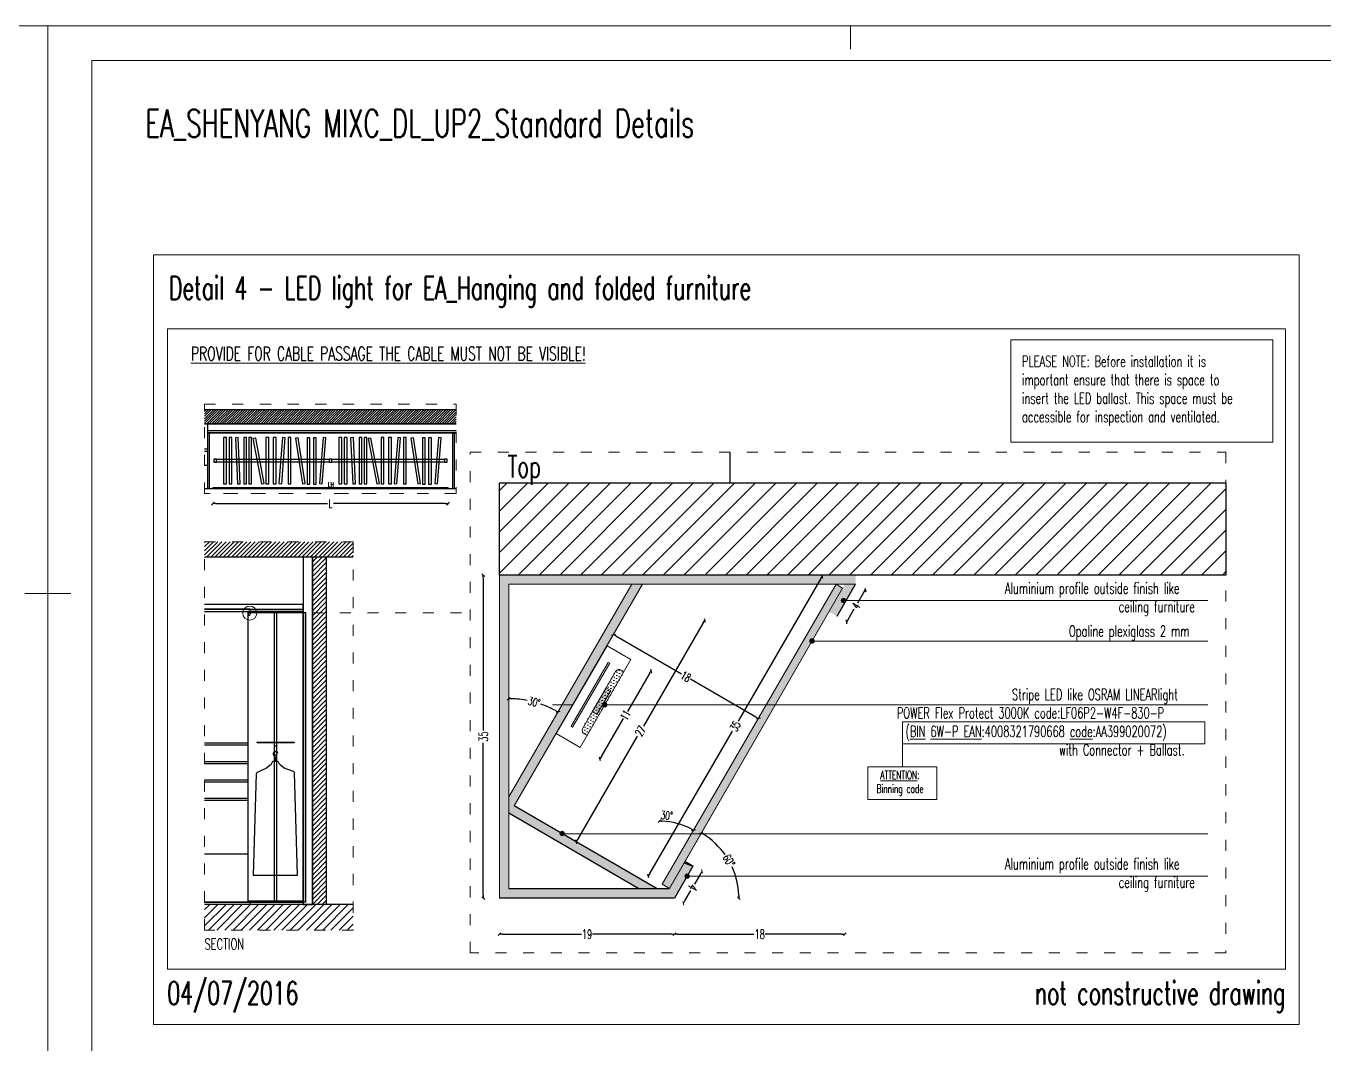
# Model space of a CAD drawing. Header units: millimetres. Extents: x 1734 to 22014, y 983 to 3953.
# Drawn here: x 13080 to 14487, y 1980 to 3083 of the extents above; entities that cross this region are included whole.
import ezdxf

# ---------------------------------------------------------------- set-up
doc = ezdxf.new("R2010")
doc.units = ezdxf.units.MM
doc.linetypes.add('ACAD_ISO03W100', pattern=[30, 12, -18])
doc.layers.add('LD_base', color=144, linetype='Continuous')
doc.layers.add('LD_quote', color=242, linetype='Continuous')
doc.layers.add('LD_light', color=240, linetype='Continuous', lineweight=5)
doc.layers.add('LD_text', color=7, linetype='Continuous', lineweight=9)
doc.styles.add('SIMPLEX', font='SIMPLEX.SHX', dxfattribs={"width": 0.65})
doc.dimstyles.new('Illuminazione 1_100', dxfattribs={"dimtxt": 9, "dimasz": 3, "dimexe": 0.05, "dimexo": 0.05, "dimgap": 1.5, "dimtad": 0, "dimdec": 0, "dimlfac": -1, "dimzin": 0, "dimdsep": 46, "dimtxsty": 'SIMPLEX', "dimblk": 'LINEET2S', "dimcen": 0, "dimdle": 0.1, "dimse1": 1, "dimse2": 1, "dimclrd": 7, "dimclrt": 256, "dimadec": 0, "dimazin": 0, "dimtfac": 1, "dimtdec": 0, "dimtix": 1, "dimtmove": 2, "dimatfit": 3, "dimldrblk": 'OBLIQUE', "dimfxl": 1, "dimtolj": 1, "dimarcsym": 0})

# ---------------------------------------------------------------- blocks, each defined once
blk = doc.blocks.new('a2')
at = {"layer": 'LD_text'}
for p, q in [((-615, 0), (-615, -25)), ((-1460, -615), (-1485, -615)), ((1485, -615), (1460, -615))]:
    blk.add_line(p, q, dxfattribs=at)
for points in [[(-1485, -2100), (-1485, 0), (1485, 0), (1485, -2100)], [(-1437.5, -2062.5), (-1437.5, -37.5), (1437.5, -37.5), (1437.5, -2062.5)]]:
    blk.add_lwpolyline(points, close=True, dxfattribs=at)
blk = doc.blocks.new('protect')
at = {"layer": 'LD_light'}
h = blk.add_hatch(dxfattribs=at)
h.set_pattern_fill('DOTS', color=256, scale=0.5, angle=180)
h.set_pattern_definition([(180, (80.781466, 146.167862), (-0.015625, -0.03125), [0, -0.03125])])
h.paths.add_polyline_path([(-0.22, 0.354, 0.414214), (-0.266, 0.4), (-0.3, 0.4), (-0.3, -0.4), (-0.266, -0.4, 0.414214), (-0.22, -0.354)])
h = blk.add_hatch(color=256, dxfattribs=at)
h.dxf.hatch_style = 1
h.paths.add_polyline_path([(-0.22, -0.15), (-0.28, -0.15), (-0.28, 0.15), (-0.22, 0.15)])
for p, q in [((-0.12, 0.4), (-0.1, 0.4)), ((-0.12, 0.4), (-0.12, -0.4)), ((-0.1, 0.4), (-0.1, -0.4)), ((-0.12, -0.4), (-0.1, -0.4))]:
    blk.add_line(p, q, dxfattribs=at)
for points in [[(0, -0.55), (-0.3, -0.55), (-0.3, 0.55), (0, 0.55)], [(-0.22, -0.15), (-0.28, -0.15), (-0.28, 0.15), (-0.22, 0.15)]]:
    blk.add_lwpolyline(points, close=True, dxfattribs=at)
blk.add_lwpolyline([(-0.3, -0.4), (-0.266, -0.4, 0.414214), (-0.22, -0.354), (-0.22, 0.354, 0.414214), (-0.266, 0.4), (-0.3, 0.4)], format="xyb", dxfattribs=at)
blk = doc.blocks.new('LINEET2S')
blk.add_line((-1, 0), (0, 0))
at = {"color": 5}
blk.add_line((0.5, 0.5), (-0.5, -0.5), dxfattribs=at)
blk = doc.blocks.new('*D207')
at = {"layer": 'DEFPOINTS', "color": 0, "transparency": 16777216}
for p in [(13593.3, 2487.7, 0), (13575.8, 2137.7), (13593.3, 2137.7, 0)]:
    blk.add_point(p, dxfattribs=at)
at = {"layer": 'LD_quote', "color": 7, "lineweight": -2, "transparency": 16777216}
for p, q in [((13575.8, 2484.7), (13575.8, 2319.4)), ((13575.8, 2140.7), (13575.8, 2305.9))]:
    blk.add_line(p, q, dxfattribs=at)
at = {"layer": 'LD_quote', "color": 7, "lineweight": -2, "transparency": 16777216, "xscale": 3, "yscale": 3, "zscale": 3}
for p, rotation in [((13575.8, 2487.7), 90), ((13575.8, 2137.7), 270)]:
    blk.add_blockref('LINEET2S', p, dxfattribs=dict(at, rotation=rotation))
at = {"layer": 'LD_quote', "transparency": 16777216, "insert": (13575.8, 2312.7), "char_height": 9, "attachment_point": 5, "rotation": 90, "style": 'SIMPLEX'}
blk.add_mtext('\\A1;{\\H1.1111x;35}', dxfattribs=at)
blk = doc.blocks.new('_Oblique')
at = {"color": 0, "linetype": 'ByBlock', "lineweight": -2}
blk.add_line((-0.5, -0.5), (0.5, 0.5), dxfattribs=at)
blk = doc.blocks.new('*D208')
at = {"layer": 'DEFPOINTS', "color": 0, "transparency": 16777216}
for p in [(13710, 2411.1, 0), (13873.9, 2332.2), (13866.8, 2320.1, 0)]:
    blk.add_point(p, dxfattribs=at)
at = {"layer": 'LD_quote', "color": 7, "lineweight": -2, "transparency": 16777216}
for p, q in [((13719.6, 2421.7), (13790.5, 2380.5)), ((13871.3, 2333.7), (13800.3, 2374.8))]:
    blk.add_line(p, q, dxfattribs=at)
at = {"layer": 'LD_quote', "color": 7, "lineweight": -2, "transparency": 16777216, "xscale": 3, "yscale": 3, "zscale": 3}
for p, rotation in [((13717, 2423.2), 149.8782280563102), ((13873.9, 2332.2), 329.8782280563102)]:
    blk.add_blockref('LINEET2S', p, dxfattribs=dict(at, rotation=rotation))
at = {"layer": 'LD_quote', "transparency": 16777216, "insert": (13795.4, 2377.7), "char_height": 9, "attachment_point": 5, "rotation": 329.8782, "style": 'SIMPLEX'}
blk.add_mtext('\\A1;18', dxfattribs=at)
blk = doc.blocks.new('*D209')
at = {"layer": 'DEFPOINTS', "color": 0, "transparency": 16777216}
for p in [(13603.3, 2477.7, 0), (13736.9, 2477.7, 0), (13639.8, 2347.3), (13603.3, 2247.3, 0), (13603.3, 2147.7, 0)]:
    blk.add_point(p, dxfattribs=at)
at = {"layer": 'LD_quote', "color": 7, "lineweight": -2, "transparency": 16777216}
for start, end in [(79.0531, 88.385), (61.5008, 70.8328)]:
    blk.add_arc((13603.3, 2247.3), 106.4, start, end, dxfattribs=at)
at = {"layer": 'LD_quote', "color": 7, "lineweight": -2, "transparency": 16777216, "xscale": 3, "yscale": 3, "zscale": 3}
for p, rotation in [((13603.3, 2353.7), 179.19252806868), ((13656.7, 2339.4), 330.6933354441827)]:
    blk.add_blockref('LINEET2S', p, dxfattribs=dict(at, rotation=rotation))
at = {"layer": 'LD_quote', "transparency": 16777216, "insert": (13630.9, 2350.1), "char_height": 9, "attachment_point": 5, "rotation": 344.9429, "style": 'SIMPLEX'}
blk.add_mtext('\\A1;30°', dxfattribs=at)
blk = doc.blocks.new('*D242')
at = {"layer": 'DEFPOINTS', "color": 0, "transparency": 16777216}
for p in [(13593.3, 2137.7, 0), (13783, 2137.7, 0), (13783, 2098.5)]:
    blk.add_point(p, dxfattribs=at)
at = {"layer": 'LD_quote', "color": 7, "lineweight": -2, "transparency": 16777216}
for p, q in [((13596.3, 2098.5), (13682.2, 2098.5)), ((13780, 2098.5), (13694.2, 2098.5))]:
    blk.add_line(p, q, dxfattribs=at)
at = {"layer": 'LD_quote', "color": 7, "lineweight": -2, "transparency": 16777216, "xscale": 3, "yscale": 3, "zscale": 3, "rotation": 180}
blk.add_blockref('LINEET2S', (13593.3, 2098.5), dxfattribs=at)
at = {"layer": 'LD_quote', "color": 7, "lineweight": -2, "transparency": 16777216, "xscale": 3, "yscale": 3, "zscale": 3}
blk.add_blockref('LINEET2S', (13783, 2098.5), dxfattribs=at)
at = {"layer": 'LD_quote', "transparency": 16777216, "insert": (13688.2, 2098.5), "char_height": 9, "attachment_point": 5, "style": 'SIMPLEX'}
blk.add_mtext('\\A1;{\\H1.1111x;19}', dxfattribs=at)
blk = doc.blocks.new('*D243')
at = {"layer": 'DEFPOINTS', "color": 0, "transparency": 16777216}
for p in [(13748.5, 2477.7, 0), (13815.8, 2438.6), (13609.3, 2237.7, 0)]:
    blk.add_point(p, dxfattribs=at)
at = {"layer": 'LD_quote', "color": 7, "lineweight": -2, "transparency": 16777216}
for p, q in [((13814.2, 2436), (13749.3, 2324)), ((13678.1, 2201.2), (13743, 2313.2))]:
    blk.add_line(p, q, dxfattribs=at)
at = {"layer": 'LD_quote', "color": 7, "lineweight": -2, "transparency": 16777216, "xscale": 3, "yscale": 3, "zscale": 3}
for p, rotation in [((13815.8, 2438.6), 59.88582490709523), ((13676.5, 2198.6), 239.8858249070952)]:
    blk.add_blockref('LINEET2S', p, dxfattribs=dict(at, rotation=rotation))
at = {"layer": 'LD_quote', "transparency": 16777216, "insert": (13746.1, 2318.6), "char_height": 9, "attachment_point": 5, "rotation": 59.8858, "style": 'SIMPLEX'}
blk.add_mtext('\\A1;27', dxfattribs=at)
blk = doc.blocks.new('*D244')
at = {"layer": 'DEFPOINTS', "color": 0, "transparency": 16777216}
for p in [(13766.8, 2513.8, 0), (13958.3, 2477.7, 0), (13792, 2216.6), (13766.8, 2147.7, 0), (13769.8, 2152.8, 0)]:
    blk.add_point(p, dxfattribs=at)
at = {"layer": 'LD_quote', "color": 7, "lineweight": -2, "transparency": 16777216}
blk.add_arc((13766.8, 2147.7), 73.4, 62.2191, 87.6591, dxfattribs=at)
at = {"layer": 'LD_quote', "color": 7, "lineweight": -2, "transparency": 16777216, "xscale": 3, "yscale": 3, "zscale": 3}
for p, rotation in [((13766.8, 2221.1), 178.8295722393428), ((13803.7, 2211.2), 331.0486558169688)]:
    blk.add_blockref('LINEET2S', p, dxfattribs=dict(at, rotation=rotation))
at = {"layer": 'LD_quote', "transparency": 16777216, "insert": (13774.6, 2227.3), "char_height": 9, "attachment_point": 5, "rotation": 354.398, "style": 'SIMPLEX'}
blk.add_mtext('\\A1;30°', dxfattribs=at)
blk = doc.blocks.new('*D245')
at = {"layer": 'DEFPOINTS', "color": 0, "transparency": 16777216}
for p in [(13965.3, 2473.6, 0), (13848, 2165.5), (13777.6, 2148.2, 0), (13783, 2137.7, 0), (13887.1, 2137.7, 0)]:
    blk.add_point(p, dxfattribs=at)
at = {"layer": 'LD_quote', "color": 7, "lineweight": -2, "transparency": 16777216}
for start, end in [(35.389, 57.905), (2.1128, 24.6288)]:
    blk.add_arc((13771.5, 2137.7), 81.4, start, end, dxfattribs=at)
at = {"layer": 'LD_quote', "color": 7, "lineweight": -2, "transparency": 16777216, "xscale": 3, "yscale": 3, "zscale": 3}
for p, rotation in [((13812.2, 2208.1), 148.9614361388568), ((13852.9, 2137.7), 271.0563941844005)]:
    blk.add_blockref('LINEET2S', p, dxfattribs=dict(at, rotation=rotation))
at = {"layer": 'LD_quote', "transparency": 16777216, "insert": (13842, 2178.4), "char_height": 9, "attachment_point": 5, "rotation": 300.0089, "style": 'SIMPLEX'}
blk.add_mtext('\\A1;60°', dxfattribs=at)
blk = doc.blocks.new('*D210')
at = {"layer": 'DEFPOINTS', "color": 0, "transparency": 16777216}
for p in [(13783, 2098.5, 0), (13783, 2098.5), (13967.7, 2098.5)]:
    blk.add_point(p, dxfattribs=at)
at = {"layer": 'LD_quote', "color": 7, "lineweight": -2, "transparency": 16777216}
for p, q in [((13786, 2098.5), (13869.2, 2098.5)), ((13964.7, 2098.5), (13881.5, 2098.5))]:
    blk.add_line(p, q, dxfattribs=at)
at = {"layer": 'LD_quote', "color": 7, "lineweight": -2, "transparency": 16777216, "xscale": 3, "yscale": 3, "zscale": 3}
for p, rotation in [((13783, 2098.5), 179.9999999999994), ((13967.7, 2098.5), 359.9999999999994)]:
    blk.add_blockref('LINEET2S', p, dxfattribs=dict(at, rotation=rotation))
at = {"layer": 'LD_quote', "transparency": 16777216, "insert": (13875.4, 2098.5), "char_height": 9, "attachment_point": 5, "style": 'SIMPLEX'}
blk.add_mtext('\\A1;{\\H1.1111x;18}', dxfattribs=at)
blk = doc.blocks.new('*D246')
at = {"layer": 'DEFPOINTS', "color": 0, "transparency": 16777216}
for p in [(13803.1, 2172.3, 0), (13812.9, 2166.6), (13783, 2137.7, 0)]:
    blk.add_point(p, dxfattribs=at)
at = {"layer": 'LD_light', "color": 7, "lineweight": -2, "transparency": 16777216}
for p, q in [((13811.4, 2164), (13804.8, 2152.6)), ((13794.3, 2134.6), (13800.9, 2146))]:
    blk.add_line(p, q, dxfattribs=at)
at = {"layer": 'LD_light', "color": 7, "lineweight": -2, "transparency": 16777216, "xscale": 3, "yscale": 3, "zscale": 3}
for p, rotation in [((13812.9, 2166.6), 59.88582490713465), ((13792.8, 2132), 239.8858249071347)]:
    blk.add_blockref('LINEET2S', p, dxfattribs=dict(at, rotation=rotation))
at = {"layer": 'LD_light', "transparency": 16777216, "insert": (13802.9, 2149.3), "char_height": 9, "attachment_point": 5, "rotation": 239.8858, "style": 'SIMPLEX'}
blk.add_mtext('\\A1;{\\H1.1111x;4}', dxfattribs=at)
blk = doc.blocks.new('*D211')
at = {"layer": 'DEFPOINTS', "color": 0, "transparency": 16777216}
for p in [(13980.1, 2477.3, 0), (13989.8, 2471.6), (13960, 2442.6, 0)]:
    blk.add_point(p, dxfattribs=at)
at = {"layer": 'LD_quote', "color": 7, "lineweight": -2, "transparency": 16777216}
for p, q in [((13988.3, 2469), (13981.6, 2457.4)), ((13971.3, 2439.6), (13978, 2451.2))]:
    blk.add_line(p, q, dxfattribs=at)
at = {"layer": 'LD_quote', "color": 7, "lineweight": -2, "transparency": 16777216, "xscale": 3, "yscale": 3, "zscale": 3}
for p, rotation in [((13989.8, 2471.6), 59.88582490713465), ((13969.8, 2437), 239.8858249071347)]:
    blk.add_blockref('LINEET2S', p, dxfattribs=dict(at, rotation=rotation))
at = {"layer": 'LD_quote', "transparency": 16777216, "insert": (13979.8, 2454.3), "char_height": 9, "attachment_point": 5, "rotation": 59.8858, "style": 'SIMPLEX'}
blk.add_mtext('\\A1;4', dxfattribs=at)
blk = doc.blocks.new('*D247')
at = {"layer": 'DEFPOINTS', "color": 0, "transparency": 16777216}
for p in [(13958.3, 2477.7, 0), (13754.7, 2161.6), (13769.8, 2152.8, 0)]:
    blk.add_point(p, dxfattribs=at)
at = {"layer": 'LD_quote', "color": 7, "lineweight": -2, "transparency": 16777216}
for p, q in [((13941.6, 2483.8), (13852, 2329.4)), ((13756.2, 2164.2), (13845.8, 2318.6))]:
    blk.add_line(p, q, dxfattribs=at)
at = {"layer": 'LD_quote', "color": 7, "lineweight": -2, "transparency": 16777216, "xscale": 3, "yscale": 3, "zscale": 3}
for p, rotation in [((13943.1, 2486.4), 59.87822805630771), ((13754.7, 2161.6), 239.8782280563077)]:
    blk.add_blockref('LINEET2S', p, dxfattribs=dict(at, rotation=rotation))
at = {"layer": 'LD_quote', "transparency": 16777216, "insert": (13848.9, 2324), "char_height": 9, "attachment_point": 5, "rotation": 59.8782, "style": 'SIMPLEX'}
blk.add_mtext('\\A1;35', dxfattribs=at)
blk = doc.blocks.new('*D212')
at = {"layer": 'DEFPOINTS', "color": 0, "transparency": 16777216}
for p in [(13282.6, 2578), (13537.6, 2578), (13537.6, 2565.1)]:
    blk.add_point(p, dxfattribs=at)
at = {"layer": 'LD_quote', "color": 7, "lineweight": -2, "transparency": 16777216}
for p, q in [((13285.6, 2565.1), (13406.9, 2565.1)), ((13534.6, 2565.1), (13413.3, 2565.1))]:
    blk.add_line(p, q, dxfattribs=at)
at = {"layer": 'LD_quote', "color": 7, "lineweight": -2, "transparency": 16777216, "xscale": 3, "yscale": 3, "zscale": 3, "rotation": 180}
blk.add_blockref('LINEET2S', (13282.6, 2565.1), dxfattribs=at)
at = {"layer": 'LD_quote', "color": 7, "lineweight": -2, "transparency": 16777216, "xscale": 3, "yscale": 3, "zscale": 3}
blk.add_blockref('LINEET2S', (13537.6, 2565.1), dxfattribs=at)
at = {"layer": 'LD_quote', "transparency": 16777216, "insert": (13410.1, 2565.1), "char_height": 9, "attachment_point": 5, "style": 'SIMPLEX'}
blk.add_mtext('\\A1;L', dxfattribs=at)
blk = doc.blocks.new('uig')
at = {"layer": 'LD_light'}
h = blk.add_hatch(color=256, dxfattribs=at)
h.dxf.hatch_style = 1
h.paths.add_polyline_path([(42099, -5330), (42060, -5330), (42060, -5365), (42079, -5365), (42081, -5361), (42080, -5361), (42078, -5364), (42077, -5364), (42062, -5355), (42076, -5331), (42097, -5331), (42096, -5334), (42097, -5334), (42099, -5331)])
h.paths.add_polyline_path([(42074, -5331), (42061, -5354), (42061, -5331)], flags=16)
h.paths.add_polyline_path([(42075, -5364), (42061, -5364), (42061, -5356)], flags=16)
h = blk.add_hatch(dxfattribs=at)
h.set_pattern_fill('DOTS', color=256, scale=1.25)
h.set_pattern_definition([(0, (41134.41633, -6045.96716), (0.0390625064, 0.078125013), [0, -0.078125013])])
h.paths.add_polyline_path([(42097, -5331), (42097, -5331), (42078, -5363), (42078, -5364), (42078, -5364)])
for p, q in [((42097, -5330, 0), (42060, -5330, 0)), ((42060, -5330, 0), (42060, -5365, 0)), ((42060, -5330, 0), (42097, -5330, 0)), ((42097, -5330, 0), (42060, -5330, 0)), ((42060, -5330, 0), (42097, -5330, 0)), ((42099, -5331, 0), (42061, -5331, 0)), ((42061, -5331, 0), (42061, -5364, 0)), ((42074, -5331, 0), (42061, -5331, 0)), ((42062, -5355, 0), (42076, -5331, 0)), ((42076, -5331, 0), (42062, -5355, 0)), ((42062, -5355, 0), (42076, -5331, 0)), ((42076, -5331, 0), (42062, -5355, 0)), ((42097, -5331, 0), (42076, -5331, 0)), ((42097, -5331, 0), (42078, -5364, 0)), ((42097, -5331, 0), (42078, -5364, 0)), ((42097, -5331, 0), (42097, -5331, 0)), ((42078, -5364, 0), (42078, -5363, 0))]:
    blk.add_line(p, q, dxfattribs=at)
at = {"layer": 'LD_light', "elevation": 0}
for points in [[(42061, -5354), (42074, -5331)], [(42061, -5354), (42074, -5331)], [(42097, -5331), (42078, -5364), (42078, -5364), (42078, -5364), (42078, -5363), (42097, -5331), (42097, -5331), (42097, -5331), (42097, -5331)]]:
    blk.add_lwpolyline(points, dxfattribs=at)
at = {"layer": 'LD_quote'}
for p, q in [((42097, -5330, 0), (42099, -5331, 0)), ((42097, -5334, 0), (42099, -5331, 0)), ((42079, -5365, 0), (42060, -5365, 0)), ((42078, -5364, 0), (42061, -5364, 0)), ((42077, -5364, 0), (42062, -5355, 0)), ((42081, -5361, 0), (42079, -5365, 0)), ((42080, -5361, 0), (42081, -5361, 0)), ((42081, -5361, 0), (42080, -5361, 0))]:
    blk.add_line(p, q, dxfattribs=at)
at = {"layer": 'LD_quote', "elevation": 0}
blk.add_lwpolyline([(42075, -5364), (42061, -5356)], dxfattribs=at)
at = {"layer": 'LD_light', "xscale": -10, "yscale": 10, "zscale": 10, "rotation": 329.8858249071835}
blk.add_blockref('protect', (42069, -5342, 0), dxfattribs=at)
blk = doc.blocks.new('*D248')
at = {"layer": 'DEFPOINTS', "color": 0, "transparency": 16777216}
for p in [(13735.9, 2396, 0), (13680.7, 2300.9, 0), (13702.3, 2288.4)]:
    blk.add_point(p, dxfattribs=at)
at = {"layer": 'LD_quote', "color": 7, "lineweight": -2, "transparency": 16777216}
for p, q in [((13756, 2380.9), (13732.1, 2339.8)), ((13703.8, 2291), (13727.7, 2332.1))]:
    blk.add_line(p, q, dxfattribs=at)
at = {"layer": 'LD_quote', "color": 7, "lineweight": -2, "transparency": 16777216, "xscale": 3, "yscale": 3, "zscale": 3}
for p, rotation in [((13757.5, 2383.5), 59.88582490719166), ((13702.3, 2288.4), 239.8858249071917)]:
    blk.add_blockref('LINEET2S', p, dxfattribs=dict(at, rotation=rotation))
at = {"layer": 'LD_quote', "transparency": 16777216, "insert": (13729.9, 2335.9), "char_height": 9, "attachment_point": 5, "rotation": 59.8858, "style": 'SIMPLEX'}
blk.add_mtext('\\A1;11', dxfattribs=at)
blk = doc.blocks.new('A$C4D103354')
at = {"layer": 'LD_text'}
blk.add_hatch(color=256, dxfattribs=at).paths.add_polyline_path([(0, 3.5, 1), (7, 3.5, 1)])
blk.add_circle((3.5, 3.5), 3.5, dxfattribs=at)

msp = doc.modelspace()

# ---------------------------------------------------------------- hatches: boundary and pattern name
at = {"layer": 'LD_base'}
h = msp.add_hatch(dxfattribs=at)
h.set_pattern_fill('ANSI31', color=256, scale=15, style=0)
h.set_pattern_definition([(45, (775.6826, -5240.2215), (-1.32582521, 1.32582521), [])])
h.paths.add_polyline_path([(13546.262, 2651.63), (13546.262, 2666.629), (13273.63, 2666.629), (13273.63, 2651.63), (13421.685, 2651.63)])
h = msp.add_hatch(dxfattribs=at)
h.set_pattern_fill('ANSI31', color=256, scale=5)
h.set_pattern_definition([(45, (-22288.499, 6278.137), (-11.22532, 11.22532), [])])
h.paths.add_polyline_path([(14380.859, 2587.667), (13593.295, 2587.668), (13593.295, 2487.66), (14380.938, 2487.594)])
h = msp.add_hatch(dxfattribs=at)
h.set_pattern_fill('ANSI31', color=256, scale=30, style=0)
h.set_pattern_definition([(45, (-7075.638, 5614.3065), (-2.6516504, 2.6516504), [])])
h.paths.add_polyline_path([(13405.576, 2130.78), (13390.542, 2130.78), (13390.542, 2507.544), (13405.576, 2507.544)])
h = msp.add_hatch(color=52, dxfattribs=at)
h.dxf.hatch_style = 1
h.paths.add_polyline_path([(13380.58, 2447.28), (13383.076, 2447.28), (13383.076, 2133.28), (13380.58, 2133.28)])
h = msp.add_hatch(dxfattribs=at)
h.set_pattern_fill('ANSI31', color=256, scale=50, style=0)
h.set_pattern_definition([(45, (-7075.638, 5614.3065), (-4.4194174, 4.4194174), [])])
h.paths.add_polyline_path([(13273.63, 2130.78), (13273.63, 2103.075), (13434.581, 2103.075), (13434.581, 2130.78)])
at = {"layer": 'LD_light'}
h = msp.add_hatch(color=256, dxfattribs=at)
h.dxf.hatch_style = 1
h.paths.add_polyline_path([(13979.341, 2487.173), (13593.295, 2487.667), (13593.295, 2137.668), (13783.049, 2137.668), (13803.118, 2172.269), (13794.39, 2177.305), (13777.289, 2147.668), (13764.41, 2147.668), (13609.26, 2237.657), (13748.469, 2477.668), (13967.781, 2477.668), (13950.622, 2448.084), (13959.272, 2443.067), (13979.341, 2477.668)])
h.paths.add_polyline_path([(13736.909, 2477.668), (13603.295, 2247.303), (13603.295, 2477.668)], flags=16)
h.paths.add_polyline_path([(13744.479, 2147.668), (13603.295, 2147.668), (13603.295, 2229.557)], flags=16)
h = msp.add_hatch(dxfattribs=at)
h.set_pattern_fill('DOTS', color=256, scale=12.500002)
h.set_pattern_definition([(360, (4337.2551, -4672.94264), (0.390625064, 0.78125013), [0, -0.78125013])])
h.paths.add_polyline_path([(13965.328, 2473.592), (13958.263, 2477.668), (13769.774, 2152.793), (13777.621, 2148.241), (13777.621, 2148.241)])

# ---------------------------------------------------------------- linework, layer by layer
at = {"layer": 'LD_base'}
for p, q in [((13546.262, 2651.633, 0), (13277.078, 2651.631, 0)), ((13277.078, 2641.631, 0), (13277.078, 2651.631, 0)), ((13546.262, 2644.13, 0), (13277.078, 2644.124, 0)), ((13277.078, 2641.624, 0), (13277.078, 2644.124, 0)), ((13546.262, 2641.633, 0), (13277.078, 2641.631, 0)), ((13546.262, 2641.63, 0), (13277.078, 2641.624, 0)), ((13277.078, 2581.624, 0), (13277.078, 2641.624, 0)), ((13279.078, 2581.624, 0), (13279.078, 2641.624, 0)), ((13542.578, 2581.627, 0), (13542.578, 2641.627, 0)), ((13544.578, 2581.627, 0), (13544.578, 2641.627, 0)), ((13277.09, 2624.13, 0), (13273.63, 2624.13, 0)), ((13277.09, 2621.63, 0), (13273.63, 2621.63, 0)), ((13277.078, 2621.624, 0), (13273.63, 2621.624, 0)), ((13277.078, 2581.624, 0), (13277.078, 2621.624, 0)), ((13277.09, 2621.63, 0), (13277.09, 2624.13, 0)), ((13408.585, 2613.13, 0), (13408.585, 2610.129, 0)), ((13273.63, 2581.624, 0), (13277.078, 2581.624, 0)), ((13277.078, 2581.624, 0), (13279.078, 2581.624, 0)), ((13287.914, 2523.814), (13273.63, 2509.53)), ((13283.424, 2523.814), (13273.63, 2514.02)), ((13278.933, 2523.814), (13273.63, 2518.51)), ((13274.443, 2523.814), (13273.63, 2523)), ((13292.404, 2523.814), (13276.134, 2507.544)), ((13296.894, 2523.814), (13280.624, 2507.544)), ((13301.384, 2523.814), (13285.114, 2507.544)), ((13305.874, 2523.814), (13289.604, 2507.544)), ((13310.364, 2523.814), (13294.094, 2507.544)), ((13314.854, 2523.814), (13298.585, 2507.544)), ((13319.345, 2523.814), (13303.075, 2507.544)), ((13323.835, 2523.814), (13307.565, 2507.544)), ((13328.325, 2523.814), (13312.055, 2507.544)), ((13332.815, 2523.814), (13316.545, 2507.544)), ((13337.305, 2523.814), (13321.035, 2507.544)), ((13341.795, 2523.814), (13325.525, 2507.544)), ((13346.285, 2523.814), (13330.015, 2507.544)), ((13350.775, 2523.814), (13334.506, 2507.544)), ((13355.266, 2523.814), (13338.996, 2507.544)), ((13359.756, 2523.814), (13343.486, 2507.544)), ((13364.246, 2523.814), (13347.976, 2507.544)), ((13368.736, 2523.814), (13352.466, 2507.544)), ((13373.226, 2523.814), (13356.956, 2507.544)), ((13377.716, 2523.814), (13361.446, 2507.544)), ((13382.206, 2523.814), (13365.936, 2507.544)), ((13386.696, 2523.814), (13370.427, 2507.544)), ((13391.187, 2523.814), (13374.917, 2507.544)), ((13395.677, 2523.814), (13379.407, 2507.544)), ((13400.167, 2523.814), (13383.897, 2507.544)), ((13404.657, 2523.814), (13388.387, 2507.544)), ((13409.147, 2523.814), (13392.877, 2507.544)), ((13413.637, 2523.814), (13397.367, 2507.544)), ((13418.127, 2523.814), (13401.857, 2507.544)), ((13422.617, 2523.814), (13406.348, 2507.544)), ((13427.108, 2523.814), (13410.838, 2507.544)), ((13431.598, 2523.814), (13415.328, 2507.544)), ((13434.581, 2522.307), (13419.818, 2507.544)), ((13380.577, 2507.544), (13380.572, 2130.78)), ((13390.577, 2507.544), (13390.572, 2130.78)), ((13434.581, 2517.817), (13424.308, 2507.544)), ((13434.581, 2513.327), (13428.798, 2507.544)), ((13434.581, 2508.837), (13433.288, 2507.544)), ((13273.63, 2133.28), (13380.572, 2133.28)), ((13434.581, 2130.78), (13273.63, 2130.78))]:
    msp.add_line(p, q, dxfattribs=at)
at = {"layer": 'LD_base', "color": 1, "linetype": 'Continuous'}
for p, q in [((13542.578, 2641.627, 0), (13544.578, 2641.627, 0)), ((13542.578, 2581.627, 0), (13544.578, 2581.627, 0))]:
    msp.add_line(p, q, dxfattribs=at)
at = {"layer": 'LD_base', "color": 6, "linetype": 'Continuous'}
for p, q in [((13380.577, 2507.544), (13390.577, 2507.544)), ((13380.572, 2130.78), (13390.572, 2130.78))]:
    msp.add_line(p, q, dxfattribs=at)
at = {"layer": 'LD_base', "elevation": 0}
for points in [[(13546.262, 2666.629), (13273.63, 2666.629)], [(13273.63, 2651.63), (13546.262, 2651.63)], [(13593.295, 2587.676), (13843.295, 2587.676), (13843.295, 2620.338)], [(13273.63, 2606.623), (13277.078, 2606.623)], [(13408.585, 2610.129), (13286.585, 2610.129), (13286.585, 2613.129), (13408.585, 2613.129)], [(13411.585, 2613.13), (13408.585, 2613.13)], [(13411.585, 2613.13), (13408.585, 2613.129)], [(13408.585, 2610.129), (13411.585, 2610.13)], [(13408.585, 2610.13), (13411.585, 2610.13)], [(13411.585, 2613.129), (13533.585, 2613.13), (13533.585, 2610.13), (13411.585, 2610.129), (13411.585, 2613.13)], [(13279.078, 2581.624), (13546.262, 2581.627)]]:
    msp.add_lwpolyline(points, dxfattribs=at)
for points in [[(13294.25, 2586.629), (13297.25, 2586.629), (13297.249, 2636.629), (13294.249, 2636.629)], [(13300.111, 2586.629), (13303.111, 2586.629), (13303.111, 2636.629), (13300.111, 2636.629)], [(13309.257, 2586.518), (13312.254, 2586.655), (13309.968, 2636.603), (13306.971, 2636.465)], [(13316.111, 2586.629), (13319.111, 2586.629), (13319.111, 2636.629), (13316.111, 2636.629)], [(13321.556, 2586.629), (13324.556, 2586.629), (13324.556, 2636.629), (13321.556, 2636.629)], [(13335.239, 2586.502), (13338.188, 2587.052), (13329.028, 2636.206), (13326.079, 2635.656)], [(13340.111, 2586.629), (13343.111, 2586.629), (13343.111, 2636.629), (13340.111, 2636.629)], [(13348.111, 2586.629), (13351.111, 2586.629), (13351.111, 2636.629), (13348.111, 2636.629)], [(13354.217, 2586.93), (13357.209, 2586.702), (13361.014, 2636.557), (13358.022, 2636.785)], [(13364.111, 2586.629), (13367.111, 2586.629), (13367.111, 2636.629), (13364.111, 2636.629)], [(13379.832, 2586.465), (13382.796, 2586.926), (13375.119, 2636.333), (13372.154, 2635.872)], [(13384.789, 2586.324), (13387.789, 2586.324), (13387.789, 2636.324), (13384.789, 2636.324)], [(13391.557, 2586.324), (13394.557, 2586.324), (13394.557, 2636.324), (13391.557, 2636.324)], [(13398.262, 2586.93), (13401.254, 2586.702), (13405.059, 2636.557), (13402.067, 2636.785)], [(13419.25, 2586.63), (13422.25, 2586.63), (13422.249, 2636.63), (13419.249, 2636.63)], [(13425.111, 2586.63), (13428.111, 2586.63), (13428.111, 2636.63), (13425.111, 2636.63)], [(13434.257, 2586.519), (13437.254, 2586.656), (13434.968, 2636.603), (13431.971, 2636.466)], [(13441.111, 2586.63), (13444.111, 2586.63), (13444.111, 2636.63), (13441.111, 2636.63)], [(13446.556, 2586.63), (13449.556, 2586.63), (13449.556, 2636.63), (13446.556, 2636.63)], [(13460.239, 2586.503), (13463.188, 2587.053), (13454.028, 2636.207), (13451.079, 2635.657)], [(13465.111, 2586.63), (13468.111, 2586.63), (13468.111, 2636.63), (13465.111, 2636.63)], [(13473.111, 2586.63), (13476.111, 2586.63), (13476.111, 2636.63), (13473.111, 2636.63)], [(13479.217, 2586.931), (13482.209, 2586.702), (13486.014, 2636.557), (13483.022, 2636.786)], [(13489.111, 2586.63), (13492.111, 2586.63), (13492.111, 2636.63), (13489.111, 2636.63)], [(13504.832, 2586.466), (13507.796, 2586.927), (13500.119, 2636.334), (13497.154, 2635.873)], [(13509.789, 2586.325), (13512.789, 2586.325), (13512.789, 2636.325), (13509.789, 2636.325)], [(13516.557, 2586.325), (13519.557, 2586.325), (13519.557, 2636.325), (13516.557, 2636.325)], [(13523.262, 2586.931), (13526.254, 2586.703), (13530.059, 2636.558), (13527.067, 2636.786)], [(13283.585, 2610.129), (13286.585, 2610.129), (13286.585, 2613.129), (13283.585, 2613.129)], [(13533.585, 2610.13), (13536.585, 2610.13), (13536.585, 2613.13), (13533.585, 2613.13)], [(13593.295, 2587.676), (14380.938, 2587.667), (14380.938, 2487.594), (13593.295, 2487.668)]]:
    msp.add_lwpolyline(points, close=True, dxfattribs=at)
at = {"layer": 'LD_base', "extrusion": (0, 0, -1)}
msp.add_lwpolyline([(-13273.63, 2507.544), (-13434.581, 2507.544)], dxfattribs=at)
at = {"layer": 'LD_base'}
for points in [[(13390.542, 2130.78), (13390.542, 2507.544)], [(13405.576, 2507.544), (13405.576, 2130.78)], [(13273.63, 2450.78), (13380.575, 2450.775), (13380.577, 2455.775), (13273.63, 2455.78)], [(13273.63, 2448.28), (13323.071, 2448.28), (13323.071, 2450.78), (13273.63, 2450.78)], [(13320.571, 2447.28), (13380.576, 2447.28), (13380.576, 2448.28), (13320.571, 2448.28)], [(13365.571, 2448.28), (13320.571, 2448.28), (13320.571, 2133.28)], [(13352.071, 2306.58), (13352.071, 2447.277), (13349.071, 2447.277), (13349.071, 2306.58)], [(13380.571, 2133.28), (13380.571, 2448.28)], [(13273.63, 2305.78), (13320.571, 2305.78)], [(13320.571, 2303.28), (13273.63, 2303.28)], [(13349.071, 2305.78), (13349.071, 2134.28), (13352.071, 2134.28), (13352.071, 2305.78)], [(13349.071, 2302.78), (13352.071, 2302.78)], [(13350.871, 2295.78), (13350.871, 2296.48), (13350.271, 2296.48), (13350.271, 2295.78), (13349.071, 2295.78)], [(13352.071, 2295.78), (13350.871, 2295.78)], [(13273.63, 2285.78), (13320.571, 2285.78)], [(13320.571, 2283.28), (13273.63, 2283.28)], [(13348.712, 2292.189), (13350.343, 2290.128), (13350.343, 2285.572)], [(13349.071, 2292.78), (13352.071, 2292.78)], [(13273.63, 2265.78), (13320.571, 2265.78)], [(13320.571, 2263.28), (13273.63, 2263.28)], [(13273.63, 2245.78), (13320.571, 2245.78)], [(13320.571, 2243.28), (13273.63, 2243.28)], [(13273.63, 2185.78), (13320.571, 2185.78), (13320.57, 2133.28), (13273.63, 2133.28)], [(13380.572, 2133.28), (13380.572, 2134.28), (13320.571, 2134.28)], [(13323.071, 2133.28), (13323.071, 2130.78)]]:
    msp.add_lwpolyline(points, dxfattribs=at)
for points in [[(13380.58, 2447.28), (13383.076, 2447.28), (13383.076, 2133.28), (13380.58, 2133.28)], [(13330.571, 2306.58), (13370.571, 2306.58), (13370.571, 2305.78), (13330.571, 2305.78)]]:
    msp.add_lwpolyline(points, close=True, dxfattribs=at)
msp.add_lwpolyline([(13344.804, 2281.605), (13340.759, 2278.463), (13330.58, 2273.845, 0.2529897), (13329.596, 2272.22), (13326.359, 2162.489), (13374.328, 2162.489), (13371.091, 2273.22, 0.2529897), (13370.107, 2274.845), (13359.928, 2278.463), (13355.883, 2281.605, -0.04570686), (13354.966, 2282.761, -0.03990137), (13354.143, 2284.159, 0.28626395), (13352.904, 2285.572), (13347.782, 2285.572, 0.28626395), (13346.543, 2284.159, -0.03990137), (13345.721, 2282.761, -0.04570686), (13344.804, 2281.605, 0.04570686)], format="xyb", dxfattribs=at)
msp.add_open_spline([(13353.201, 2294.731), (13352.983, 2295.042), (13352.567, 2295.633), (13351.7, 2296.385), (13350.652, 2296.616), (13349.584, 2296.453), (13348.586, 2295.822), (13348.008, 2294.773), (13347.93, 2293.711), (13348.154, 2292.987), (13348.439, 2292.485), (13348.634, 2292.273), (13348.712, 2292.189)], degree=3, knots=[0, 0, 0, 0, 0.0113853486, 0.0216697399, 0.0336253109, 0.0422039533, 0.0536059183, 0.0677648349, 0.0763434772, 0.0849221195, 0.0900850898, 0.0935340053, 0.0935340053, 0.0935340053, 0.0935340053], dxfattribs=at)
at = {"layer": 'LD_light'}
for p, q in [((13979.341, 2487.173, 0), (13593.295, 2487.668, 0)), ((13593.295, 2487.667, 0), (13593.295, 2137.668, 0)), ((13593.295, 2487.667, 0), (13979.341, 2487.173, 0)), ((13979.341, 2477.668, 0), (13603.295, 2477.668, 0)), ((13603.295, 2477.668, 0), (13603.295, 2147.668, 0)), ((13748.469, 2477.668, 0), (13609.26, 2237.657, 0)), ((13958.263, 2477.668, 0), (13965.328, 2473.592, 0)), ((13965.327, 2473.593, 0), (13777.289, 2147.668, 0)), ((13965.328, 2473.592, 0), (13777.621, 2148.241, 0)), ((13777.621, 2148.241, 0), (13769.774, 2152.793, 0))]:
    msp.add_line(p, q, dxfattribs=at)
at = {"layer": 'LD_light', "elevation": 0}
msp.add_lwpolyline([(13282.585, 2582.625), (13537.585, 2582.625), (13537.585, 2581.625), (13282.585, 2581.625)], close=True, dxfattribs=at)
for points in [[(13603.295, 2247.303), (13736.909, 2477.668)], [(13965.328, 2473.592), (13777.621, 2148.241), (13777.621, 2148.241), (13777.621, 2148.241), (13769.774, 2152.793), (13958.263, 2477.668), (13958.263, 2477.668), (13958.263, 2477.668), (13965.328, 2473.592)]]:
    msp.add_lwpolyline(points, dxfattribs=at)
at = {"layer": 'LD_quote'}
for p, q in [((13959.272, 2443.067, 0), (13979.341, 2477.668, 0)), ((13764.41, 2147.668, 0), (13609.26, 2237.657, 0)), ((13803.118, 2172.269, 0), (13783.049, 2137.668, 0)), ((13793.644, 2175.865, 0), (13803.118, 2172.269, 0)), ((13803.118, 2172.269, 0), (13794.39, 2177.305, 0)), ((13777.289, 2147.668, 0), (13603.295, 2147.668, 0)), ((13783.049, 2137.668, 0), (13593.295, 2137.668, 0))]:
    msp.add_line(p, q, dxfattribs=at)
at = {"layer": 'LD_quote', "elevation": 0}
msp.add_lwpolyline([(13744.479, 2147.668), (13603.295, 2229.557)], dxfattribs=at)
at = {"layer": 'LD_text'}
for p, q in [((13218.32, 2834.576), (14460.395, 2834.576)), ((13218.32, 2000.548), (13218.32, 2834.576)), ((14460.395, 2834.576), (14460.395, 2000.548)), ((13233.32, 2754.576), (14445.395, 2754.576)), ((13233.32, 2060.497), (13233.32, 2754.576)), ((14445.395, 2754.576), (14445.395, 2060.497)), ((13966.271, 2460.112, 0), (14361.419, 2460.112, 0)), ((13932.209, 2416.187, 0), (14361.419, 2416.187, 0)), ((13650.7, 2347.134), (13672.852, 2347.134)), ((13707.533, 2347.134), (14361.419, 2347.134)), ((13661.049, 2207.293), (14361.419, 2207.293)), ((13796.827, 2161.423, 0), (14361.419, 2161.423, 0)), ((14445.395, 2060.497), (13233.32, 2060.497)), ((14460.395, 2000.548), (13218.32, 2000.548))]:
    msp.add_line(p, q, dxfattribs=at)
at = {"layer": 'LD_text', "linetype": 'ACAD_ISO03W100'}
for p, q in [((13489.629, 2576.028, 0), (13273.63, 2576.028, 0)), ((13330.257, 2446.827), (13561.43, 2446.827))]:
    msp.add_line(p, q, dxfattribs=at)
at = {"layer": 'LD_text', "color": 240}
msp.add_line((14030.101, 2328.69), (14030.101, 2279.944), dxfattribs=at)
at = {"layer": 'LD_text'}
for points in [[(14147.571, 2742.569), (14431.719, 2742.569), (14431.719, 2631.629), (14147.571, 2631.629)], [(13992.554, 2279.944), (14067.648, 2279.944), (14067.648, 2244.494), (13992.554, 2244.494)]]:
    msp.add_lwpolyline(points, close=True, dxfattribs=at)
at = {"layer": 'LD_text', "linetype": 'ACAD_ISO03W100', "elevation": 0}
msp.add_lwpolyline([(13273.63, 2672.852), (13546.262, 2672.852), (13546.262, 2576), (13273.63, 2576)], close=True, dxfattribs=at)
at = {"layer": 'LD_text', "linetype": 'ACAD_ISO03W100'}
for points in [[(13561.43, 2620.94), (14380.938, 2620.94), (14380.938, 2078.419), (13561.43, 2078.419)], [(13273.63, 2523.814), (13434.581, 2523.814), (13434.581, 2103.075), (13273.63, 2103.075)]]:
    msp.add_lwpolyline(points, close=True, dxfattribs=at)
at = {"layer": 'LD_text', "color": 240}
msp.add_lwpolyline([(14030.101, 2304.98), (14358.173, 2304.98), (14358.173, 2328.69), (14030.101, 2328.69)], dxfattribs=at)
at = {"layer": 'LD_text'}
msp.add_circle((13322.603, 2446.471), 7.662, dxfattribs=at)

# ---------------------------------------------------------------- block references
at = {"layer": 'LD_light', "xscale": -100, "yscale": 100, "zscale": 100, "rotation": 329.8858249071835}
msp.add_blockref('protect', (13682.356, 2363.519, 0), dxfattribs=at)
at = {"layer": 'LD_quote', "xscale": 0.1, "yscale": 0.1, "zscale": 0.1}
msp.add_blockref('uig', (9114.569, 2980.27, 0), dxfattribs=at)
at = {"layer": 'LD_text'}
for p in [(11618.729, 3082.667), (14588.729, 3082.667)]:
    msp.add_blockref('a2', p, dxfattribs=at)
at = {"layer": 'LD_text', "xscale": 0.6999998847877427, "yscale": 0.6999998847877427, "zscale": 0.6999998847877427}
for p in [(13963.821, 2457.662, 0), (13929.759, 2413.737, 0), (13705.083, 2344.684), (13658.765, 2205.13), (13794.377, 2158.973, 0)]:
    msp.add_blockref('A$C4D103354', p, dxfattribs=at)

# ---------------------------------------------------------------- texts
at = {"layer": 'LD_light', "style": 'SIMPLEX', "width": 0.65}
msp.add_text('LH', height=4.9242, dxfattribs=at).set_placement((13407.244, 2583.388, 0))
at = {"layer": 'LD_text', "color": 7, "style": 'SIMPLEX', "width": 0.65}
msp.add_text('SECTION', height=12, dxfattribs=at).set_placement((13273.63, 2081.915, 0))
at = {"layer": 'LD_text', "style": 'SIMPLEX'}
for s, insert, char_height, width, attachment_point in [('\\pt330;{\\C7;EA_SHENYANG MIXC_DL_UP2_Standard Details}', (13209.493, 2959.239), 30, 1295.71327, 7), ('Detail 4 - LED light for EA_Hanging and folded furniture', (13235.116, 2794.576), 25, 876.97577, 4), ('{\\LPROVIDE FOR CABLE PASSAGE THE CABLE MUST NOT BE VISIBLE!}', (13258.877, 2735.162), 15.00004, 501.94412, 1), ('PLEASE NOTE: Before installation it is important ensure that there is space to insert the LED ballast. This space must be accessible for inspection and ventilated.', (14159.853, 2687.281), 12, 263.84541, 4), ('\\pt168;Top ', (13638.16, 2601.429), 24, 480.7292, 6), ('\\pi330.87;Aluminium profile outside finish like\\P\\pi454.18;ceiling furniture', (13810.482, 2461.478, 0), 12, 545.55344, 4), ('\\pt84;Opaline plexiglass 2 mm ', (14210.733, 2424.957, 0), 12, 545.55344, 4), ('\\pi274.21;{\\C7;Stripe LED like OSRAM} LINEARlight\\P\\pi0;^I^I^I POWER Flex Protect 3000K code:LF06P2-W4F-830-P \\P\\pi158.7;({\\LBIN 6W-P} {\\LEAN}:4008321790668 {\\Lcode}:AA399020072)\\P\\pi319.9; with Connector + Ballast.\\P\\pi0,t84; ', (13874.774, 2318.255, 0), 12, 480.7292, 4), ('\\pi330.87;Aluminium profile outside finish like\\P\\pi454.18;ceiling furniture', (13810.482, 2162.789, 0), 12, 545.55344, 4), ('{\\C7;04/07/2016}', (13233.32, 2030.548), 25, 426.04326, 4), ('{\\C7;not constructive drawing}', (14445.395, 2030.539), 25, 426.04326, 6)]:
    msp.add_mtext(s, dxfattribs=dict(at, insert=insert, char_height=char_height, width=width, attachment_point=attachment_point))
at = {"layer": 'LD_text', "color": 240, "insert": (13992.487, 2275.654), "char_height": 9, "width": 75.16031, "attachment_point": 1, "style": 'SIMPLEX'}
msp.add_mtext('\\pi13.762,t14.977;{\\LATTENTION}:{\\C256; \\P\\pi9.723,t10.938;Binning code}', dxfattribs=at)

# ---------------------------------------------------------------- dimensions: what is measured, and where the dimension line sits
at = {"layer": 'LD_light'}
dim = msp.add_aligned_dim(p1=(13783.049, 2137.668, 0), p2=(13803.118, 2172.269, 0), distance=-11.294, text='{\\H1.1111x;4}', dimstyle='Illuminazione 1_100', dxfattribs=at)
dim.commit()
dim.dimension.update_dxf_attribs({"geometry": '*D246', "text_midpoint": (13802.853, 2149.302)})
at = {"layer": 'LD_quote'}
dim = msp.add_linear_dim(base=(13537.585, 2565.087, 0), p1=(13282.585, 2577.986, 0), p2=(13537.585, 2577.986, 0), text='L', dimstyle='Illuminazione 1_100', dxfattribs=at)
dim.commit()
dim.dimension.update_dxf_attribs({"geometry": '*D212', "text_midpoint": (13410.085, 2565.087, 0)})
dim = msp.add_angular_dim_2l(base=(13792.014, 2216.638), line1=((13769.774, 2152.793, 0), (13958.263, 2477.668, 0)), line2=((13766.801, 2147.668, 0), (13766.801, 2513.759, 0)), dimstyle='Illuminazione 1_100', dxfattribs=at)
dim.commit()
dim.dimension.update_dxf_attribs({"geometry": '*D244', "text_midpoint": (13774.607, 2227.258), "dimtype": 162})
for p1, p2, distance, text, picture, middle in [((13593.295, 2487.668, 0), (13593.295, 2137.668, 0), -17.468, '{\\H1.1111x;35}', '*D207', (13575.827, 2312.668)), ((13609.26, 2237.657, 0), (13748.469, 2477.668, 0), -77.783, '27', '*D243', (13746.15, 2318.637)), ((13958.263, 2477.668, 0), (13769.774, 2152.793, 0), -17.475, '35', '*D247', (13848.903, 2324.001)), ((13959.993, 2442.649, 0), (13980.062, 2477.25, 0), -11.294, '4', '*D211', (13979.797, 2454.283)), ((13709.951, 2411.096, 0), (13866.83, 2320.077, 0), 14.004, '18', '*D208', (13795.418, 2377.699)), ((13735.902, 2396.044, 0), (13680.712, 2300.891, 0), 24.975, '11', '*D248', (13729.911, 2335.937)), ((13593.295, 2137.668, 0), (13783.049, 2137.668, 0), -39.163, '{\\H1.1111x;19}', '*D242', (13688.172, 2098.505)), ((13967.68, 2098.505), (13783.049, 2098.505, 0), 0, '{\\H1.1111x;18}', '*D210', (13875.365, 2098.505))]:
    dim = msp.add_aligned_dim(p1=p1, p2=p2, distance=distance, text=text, dimstyle='Illuminazione 1_100', dxfattribs=at)
    dim.commit()
    dim.dimension.update_dxf_attribs({"geometry": picture, "text_midpoint": middle})
for base, line1, line2, picture, middle in [((13639.83, 2347.269), ((13603.295, 2247.303, 0), (13736.909, 2477.668, 0)), ((13603.295, 2477.668, 0), (13603.295, 2147.668, 0)), '*D209', (13630.944, 2350.082)), ((13847.972, 2165.503), ((13965.328, 2473.592, 0), (13777.621, 2148.241, 0)), ((13783.049, 2137.668, 0), (13887.127, 2137.668, 0)), '*D245', (13841.975, 2178.359))]:
    dim = msp.add_angular_dim_2l(base=base, line1=line1, line2=line2, dimstyle='Illuminazione 1_100', dxfattribs=at)
    dim.commit()
    dim.dimension.update_dxf_attribs({"geometry": picture, "text_midpoint": middle})

doc.saveas('drawing.dxf')
